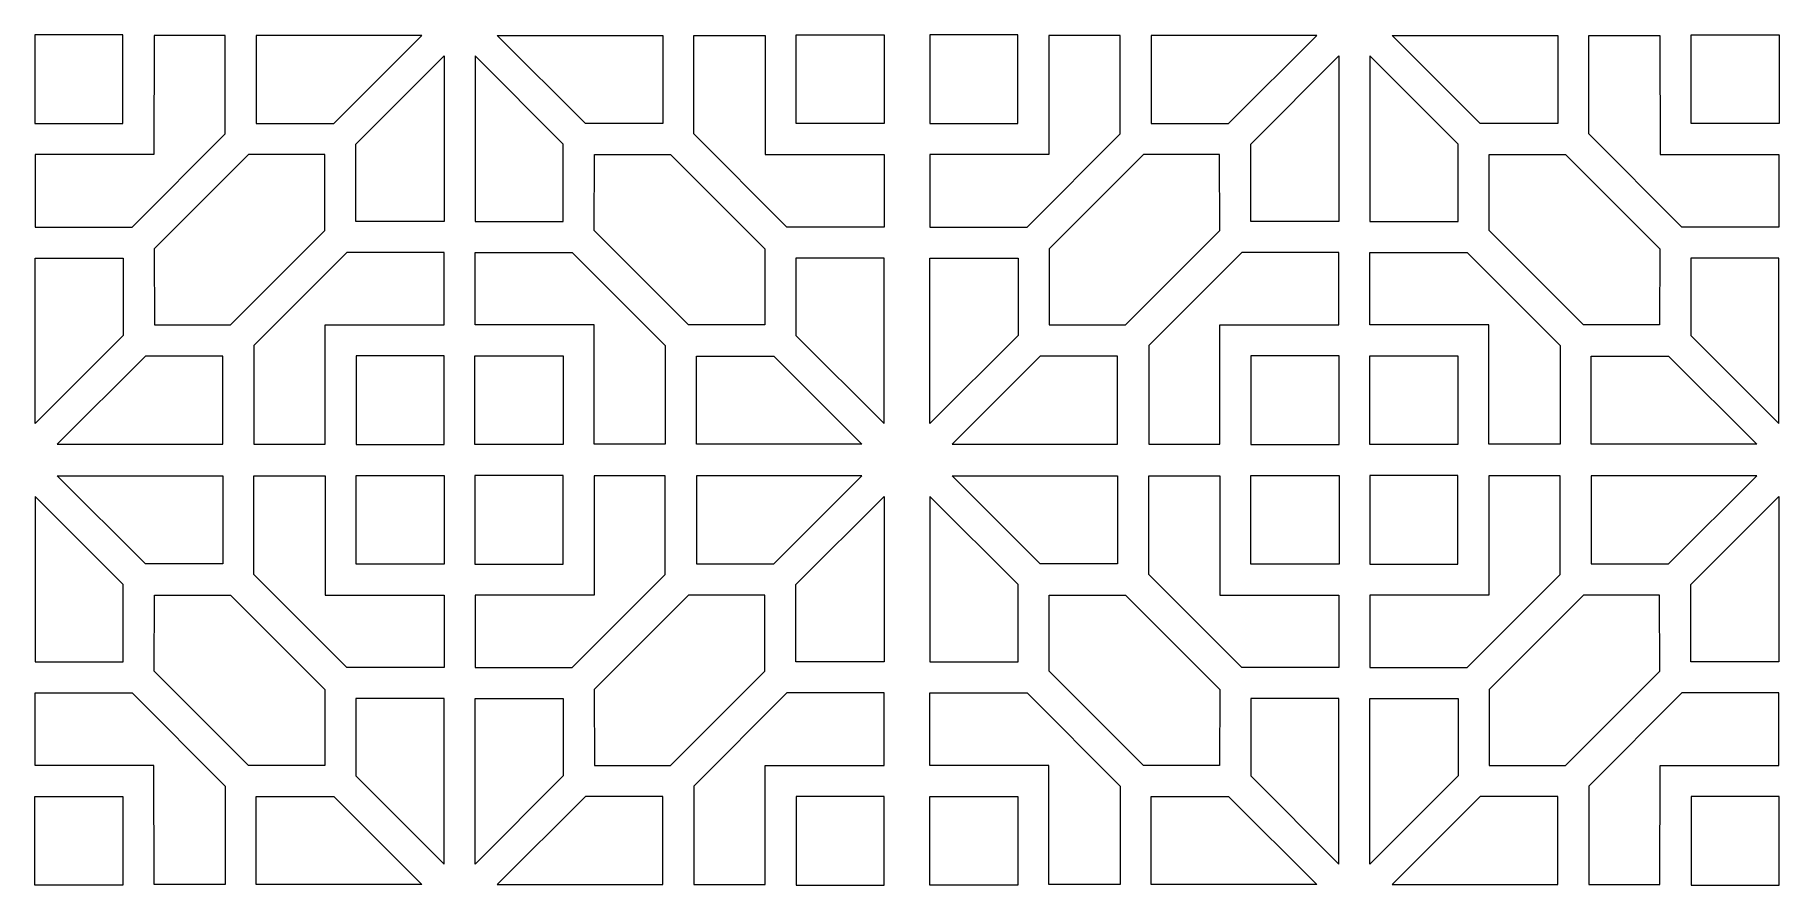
# Model space of a CAD drawing. Header units: centimetres. Extents: x -56 to 56, y -27 to 27.
import ezdxf

# ---------------------------------------------------------------- set-up
doc = ezdxf.new("R2010")
doc.units = ezdxf.units.CM
doc.header["$MEASUREMENT"] = 0
doc.layers.add('layer 1', color=7, linetype='Continuous')

msp = doc.modelspace()

# ---------------------------------------------------------------- linework, layer by layer
at = {"layer": 'layer 1', "color": 177, "lineweight": 9}
for points, knots in [([(-55.56254, 27.09335), (-55.56254, 27.09335), (-49.94906, 27.09335), (-49.94906, 27.09335), (-49.94906, 27.09335), (-49.94906, 27.09335), (-49.94906, 21.4422), (-49.94906, 21.4422), (-49.94906, 21.4422), (-49.94906, 21.4422), (-55.56254, 21.4422), (-55.56254, 21.4422), (-55.56254, 21.4422), (-55.56254, 21.4422), (-55.56254, 27.09335), (-55.56254, 27.09335)], [0, 0, 0, 0, 0.2, 0.2, 0.2, 0.2, 0.4, 0.4, 0.4, 0.4, 0.6, 0.6, 0.6, 0.6, 1, 1, 1, 1]), ([(-43.43288, 27.05978), (-43.43288, 27.05978), (-43.43316, 20.77922), (-43.43316, 20.77922), (-43.43316, 20.77922), (-43.43316, 20.77922), (-49.36335, 14.849), (-49.36335, 14.849), (-49.36335, 14.849), (-49.36335, 14.849), (-55.54841, 14.84904), (-55.54841, 14.84904), (-55.54841, 14.84904), (-55.54841, 14.84904), (-55.54841, 19.46187), (-55.54841, 19.46187), (-55.54841, 19.46187), (-55.54841, 19.46187), (-47.97587, 19.4643), (-47.97587, 19.4643), (-47.97587, 19.4643), (-47.97587, 19.4643), (-47.97116, 27.06038), (-47.97116, 27.06038), (-47.97116, 27.06038), (-47.97116, 27.06038), (-43.43288, 27.05978), (-43.43288, 27.05978)], [0, 0, 0, 0, 0.125, 0.125, 0.125, 0.125, 0.25, 0.25, 0.25, 0.25, 0.375, 0.375, 0.375, 0.375, 0.5, 0.5, 0.5, 0.5, 0.625, 0.625, 0.625, 0.625, 0.75, 0.75, 0.75, 0.75, 1, 1, 1, 1]), ([(-36.52076, 21.44574), (-36.52076, 21.44574), (-41.45415, 21.44615), (-41.45415, 21.44615), (-41.45415, 21.44615), (-41.45415, 21.44615), (-41.45415, 27.06051), (-41.45415, 27.06051), (-41.45415, 27.06051), (-41.45415, 27.06051), (-30.90677, 27.05983), (-30.90677, 27.05983), (-30.90677, 27.05983), (-30.90677, 27.05983), (-36.52076, 21.44574), (-36.52076, 21.44574)], [0, 0, 0, 0, 0.2, 0.2, 0.2, 0.2, 0.4, 0.4, 0.4, 0.4, 0.6, 0.6, 0.6, 0.6, 1, 1, 1, 1]), ([(-20.48815, 21.44574), (-20.48815, 21.44574), (-15.55476, 21.44615), (-15.55476, 21.44615), (-15.55476, 21.44615), (-15.55476, 21.44615), (-15.55476, 27.06051), (-15.55476, 27.06051), (-15.55476, 27.06051), (-15.55476, 27.06051), (-26.10214, 27.05983), (-26.10214, 27.05983), (-26.10214, 27.05983), (-26.10214, 27.05983), (-20.48815, 21.44574), (-20.48815, 21.44574)], [0, 0, 0, 0, 0.2, 0.2, 0.2, 0.2, 0.4, 0.4, 0.4, 0.4, 0.6, 0.6, 0.6, 0.6, 1, 1, 1, 1]), ([(-13.57603, 27.05978), (-13.57603, 27.05978), (-13.57575, 20.77922), (-13.57575, 20.77922), (-13.57575, 20.77922), (-13.57575, 20.77922), (-7.64556, 14.849), (-7.64556, 14.849), (-7.64556, 14.849), (-7.64556, 14.849), (-1.4605, 14.84904), (-1.4605, 14.84904), (-1.4605, 14.84904), (-1.4605, 14.84904), (-1.4605, 19.46187), (-1.4605, 19.46187), (-1.4605, 19.46187), (-1.4605, 19.46187), (-9.03304, 19.4643), (-9.03304, 19.4643), (-9.03304, 19.4643), (-9.03304, 19.4643), (-9.03775, 27.06038), (-9.03775, 27.06038), (-9.03775, 27.06038), (-9.03775, 27.06038), (-13.57603, 27.05978), (-13.57603, 27.05978)], [0, 0, 0, 0, 0.125, 0.125, 0.125, 0.125, 0.25, 0.25, 0.25, 0.25, 0.375, 0.375, 0.375, 0.375, 0.5, 0.5, 0.5, 0.5, 0.625, 0.625, 0.625, 0.625, 0.75, 0.75, 0.75, 0.75, 1, 1, 1, 1]), ([(-1.44637, 27.09335), (-1.44637, 27.09335), (-7.05985, 27.09335), (-7.05985, 27.09335), (-7.05985, 27.09335), (-7.05985, 27.09335), (-7.05985, 21.4422), (-7.05985, 21.4422), (-7.05985, 21.4422), (-7.05985, 21.4422), (-1.44637, 21.4422), (-1.44637, 21.4422), (-1.44637, 21.4422), (-1.44637, 21.4422), (-1.44637, 27.09335), (-1.44637, 27.09335)], [0, 0, 0, 0, 0.2, 0.2, 0.2, 0.2, 0.4, 0.4, 0.4, 0.4, 0.6, 0.6, 0.6, 0.6, 1, 1, 1, 1]), ([(-35.11152, 20.13362), (-35.11152, 20.13362), (-35.11111, 15.20023), (-35.11111, 15.20023), (-35.11111, 15.20023), (-35.11111, 15.20023), (-29.49675, 15.20023), (-29.49675, 15.20023), (-29.49675, 15.20023), (-29.49675, 15.20023), (-29.49742, 25.74761), (-29.49742, 25.74761), (-29.49742, 25.74761), (-29.49742, 25.74761), (-35.11152, 20.13362), (-35.11152, 20.13362)], [0, 0, 0, 0, 0.2, 0.2, 0.2, 0.2, 0.4, 0.4, 0.4, 0.4, 0.6, 0.6, 0.6, 0.6, 1, 1, 1, 1]), ([(-21.8974, 20.13362), (-21.8974, 20.13362), (-21.8978, 15.20023), (-21.8978, 15.20023), (-21.8978, 15.20023), (-21.8978, 15.20023), (-27.51216, 15.20023), (-27.51216, 15.20023), (-27.51216, 15.20023), (-27.51216, 15.20023), (-27.51149, 25.74761), (-27.51149, 25.74761), (-27.51149, 25.74761), (-27.51149, 25.74761), (-21.8974, 20.13362), (-21.8974, 20.13362)], [0, 0, 0, 0, 0.2, 0.2, 0.2, 0.2, 0.4, 0.4, 0.4, 0.4, 0.6, 0.6, 0.6, 0.6, 1, 1, 1, 1]), ([(-37.09374, 19.46459), (-37.09374, 19.46459), (-37.08817, 14.61674), (-37.08817, 14.61674), (-37.08817, 14.61674), (-37.08817, 14.61674), (-43.09719, 8.6073), (-43.09719, 8.6073), (-43.09719, 8.6073), (-43.09719, 8.6073), (-47.95142, 8.60693), (-47.95142, 8.60693), (-47.95142, 8.60693), (-47.95142, 8.60693), (-47.95699, 13.45478), (-47.95699, 13.45478), (-47.95699, 13.45478), (-47.95699, 13.45478), (-41.94798, 19.46422), (-41.94798, 19.46422), (-41.94798, 19.46422), (-41.94798, 19.46422), (-37.09374, 19.46459), (-37.09374, 19.46459)], [0, 0, 0, 0, 0.142857143, 0.142857143, 0.142857143, 0.142857143, 0.285714286, 0.285714286, 0.285714286, 0.285714286, 0.428571429, 0.428571429, 0.428571429, 0.428571429, 0.571428571, 0.571428571, 0.571428571, 0.571428571, 0.714285714, 0.714285714, 0.714285714, 0.714285714, 1, 1, 1, 1]), ([(-19.91517, 19.46459), (-19.91517, 19.46459), (-19.92074, 14.61674), (-19.92074, 14.61674), (-19.92074, 14.61674), (-19.92074, 14.61674), (-13.91172, 8.6073), (-13.91172, 8.6073), (-13.91172, 8.6073), (-13.91172, 8.6073), (-9.05749, 8.60693), (-9.05749, 8.60693), (-9.05749, 8.60693), (-9.05749, 8.60693), (-9.05192, 13.45478), (-9.05192, 13.45478), (-9.05192, 13.45478), (-9.05192, 13.45478), (-15.06093, 19.46422), (-15.06093, 19.46422), (-15.06093, 19.46422), (-15.06093, 19.46422), (-19.91517, 19.46459), (-19.91517, 19.46459)], [0, 0, 0, 0, 0.142857143, 0.142857143, 0.142857143, 0.142857143, 0.285714286, 0.285714286, 0.285714286, 0.285714286, 0.428571429, 0.428571429, 0.428571429, 0.428571429, 0.571428571, 0.571428571, 0.571428571, 0.571428571, 0.714285714, 0.714285714, 0.714285714, 0.714285714, 1, 1, 1, 1]), ([(-49.93365, 7.9379), (-49.93365, 7.9379), (-49.93406, 12.87129), (-49.93406, 12.87129), (-49.93406, 12.87129), (-49.93406, 12.87129), (-55.54841, 12.87129), (-55.54841, 12.87129), (-55.54841, 12.87129), (-55.54841, 12.87129), (-55.54774, 2.3239), (-55.54774, 2.3239), (-55.54774, 2.3239), (-55.54774, 2.3239), (-49.93365, 7.9379), (-49.93365, 7.9379)], [0, 0, 0, 0, 0.2, 0.2, 0.2, 0.2, 0.4, 0.4, 0.4, 0.4, 0.6, 0.6, 0.6, 0.6, 1, 1, 1, 1]), ([(-41.61229, 1.01174), (-41.61229, 1.01174), (-41.612, 7.2923), (-41.612, 7.2923), (-41.612, 7.2923), (-41.612, 7.2923), (-35.68181, 13.22252), (-35.68181, 13.22252), (-35.68181, 13.22252), (-35.68181, 13.22252), (-29.49675, 13.22248), (-29.49675, 13.22248), (-29.49675, 13.22248), (-29.49675, 13.22248), (-29.49675, 8.60965), (-29.49675, 8.60965), (-29.49675, 8.60965), (-29.49675, 8.60965), (-37.06929, 8.60722), (-37.06929, 8.60722), (-37.06929, 8.60722), (-37.06929, 8.60722), (-37.074, 1.01113), (-37.074, 1.01113), (-37.074, 1.01113), (-37.074, 1.01113), (-41.61229, 1.01174), (-41.61229, 1.01174)], [0, 0, 0, 0, 0.125, 0.125, 0.125, 0.125, 0.25, 0.25, 0.25, 0.25, 0.375, 0.375, 0.375, 0.375, 0.5, 0.5, 0.5, 0.5, 0.625, 0.625, 0.625, 0.625, 0.75, 0.75, 0.75, 0.75, 1, 1, 1, 1]), ([(-15.39663, 1.01174), (-15.39663, 1.01174), (-15.39691, 7.2923), (-15.39691, 7.2923), (-15.39691, 7.2923), (-15.39691, 7.2923), (-21.3271, 13.22252), (-21.3271, 13.22252), (-21.3271, 13.22252), (-21.3271, 13.22252), (-27.51216, 13.22248), (-27.51216, 13.22248), (-27.51216, 13.22248), (-27.51216, 13.22248), (-27.51216, 8.60965), (-27.51216, 8.60965), (-27.51216, 8.60965), (-27.51216, 8.60965), (-19.93962, 8.60722), (-19.93962, 8.60722), (-19.93962, 8.60722), (-19.93962, 8.60722), (-19.93491, 1.01113), (-19.93491, 1.01113), (-19.93491, 1.01113), (-19.93491, 1.01113), (-15.39663, 1.01174), (-15.39663, 1.01174)], [0, 0, 0, 0, 0.125, 0.125, 0.125, 0.125, 0.25, 0.25, 0.25, 0.25, 0.375, 0.375, 0.375, 0.375, 0.5, 0.5, 0.5, 0.5, 0.625, 0.625, 0.625, 0.625, 0.75, 0.75, 0.75, 0.75, 1, 1, 1, 1]), ([(-7.07526, 7.9379), (-7.07526, 7.9379), (-7.07486, 12.87129), (-7.07486, 12.87129), (-7.07486, 12.87129), (-7.07486, 12.87129), (-1.4605, 12.87129), (-1.4605, 12.87129), (-1.4605, 12.87129), (-1.4605, 12.87129), (-1.46117, 2.3239), (-1.46117, 2.3239), (-1.46117, 2.3239), (-1.46117, 2.3239), (-7.07526, 7.9379), (-7.07526, 7.9379)], [0, 0, 0, 0, 0.2, 0.2, 0.2, 0.2, 0.4, 0.4, 0.4, 0.4, 0.6, 0.6, 0.6, 0.6, 1, 1, 1, 1]), ([(-48.5244, 6.62578), (-48.5244, 6.62578), (-43.59101, 6.62537), (-43.59101, 6.62537), (-43.59101, 6.62537), (-43.59101, 6.62537), (-43.59101, 1.01101), (-43.59101, 1.01101), (-43.59101, 1.01101), (-43.59101, 1.01101), (-54.1384, 1.01168), (-54.1384, 1.01168), (-54.1384, 1.01168), (-54.1384, 1.01168), (-48.5244, 6.62578), (-48.5244, 6.62578)], [0, 0, 0, 0, 0.2, 0.2, 0.2, 0.2, 0.4, 0.4, 0.4, 0.4, 0.6, 0.6, 0.6, 0.6, 1, 1, 1, 1]), ([(-29.48262, 0.97817), (-29.48262, 0.97817), (-35.0961, 0.97817), (-35.0961, 0.97817), (-35.0961, 0.97817), (-35.0961, 0.97817), (-35.0961, 6.62932), (-35.0961, 6.62932), (-35.0961, 6.62932), (-35.0961, 6.62932), (-29.48262, 6.62932), (-29.48262, 6.62932), (-29.48262, 6.62932), (-29.48262, 6.62932), (-29.48262, 0.97817), (-29.48262, 0.97817)], [0, 0, 0, 0, 0.2, 0.2, 0.2, 0.2, 0.4, 0.4, 0.4, 0.4, 0.6, 0.6, 0.6, 0.6, 1, 1, 1, 1]), ([(-27.52629, 0.97817), (-27.52629, 0.97817), (-21.91281, 0.97817), (-21.91281, 0.97817), (-21.91281, 0.97817), (-21.91281, 0.97817), (-21.91281, 6.62932), (-21.91281, 6.62932), (-21.91281, 6.62932), (-21.91281, 6.62932), (-27.52629, 6.62932), (-27.52629, 6.62932), (-27.52629, 6.62932), (-27.52629, 6.62932), (-27.52629, 0.97817), (-27.52629, 0.97817)], [0, 0, 0, 0, 0.2, 0.2, 0.2, 0.2, 0.4, 0.4, 0.4, 0.4, 0.6, 0.6, 0.6, 0.6, 1, 1, 1, 1]), ([(-8.48451, 6.62578), (-8.48451, 6.62578), (-13.4179, 6.62537), (-13.4179, 6.62537), (-13.4179, 6.62537), (-13.4179, 6.62537), (-13.4179, 1.01101), (-13.4179, 1.01101), (-13.4179, 1.01101), (-13.4179, 1.01101), (-2.87051, 1.01168), (-2.87051, 1.01168), (-2.87051, 1.01168), (-2.87051, 1.01168), (-8.48451, 6.62578), (-8.48451, 6.62578)], [0, 0, 0, 0, 0.2, 0.2, 0.2, 0.2, 0.4, 0.4, 0.4, 0.4, 0.6, 0.6, 0.6, 0.6, 1, 1, 1, 1]), ([(-48.5244, -6.62577), (-48.5244, -6.62577), (-43.59101, -6.62537), (-43.59101, -6.62537), (-43.59101, -6.62537), (-43.59101, -6.62537), (-43.59101, -1.01101), (-43.59101, -1.01101), (-43.59101, -1.01101), (-43.59101, -1.01101), (-54.1384, -1.01168), (-54.1384, -1.01168), (-54.1384, -1.01168), (-54.1384, -1.01168), (-48.5244, -6.62577), (-48.5244, -6.62577)], [0, 0, 0, 0, 0.2, 0.2, 0.2, 0.2, 0.4, 0.4, 0.4, 0.4, 0.6, 0.6, 0.6, 0.6, 1, 1, 1, 1]), ([(-41.61229, -1.01174), (-41.61229, -1.01174), (-41.612, -7.29229), (-41.612, -7.29229), (-41.612, -7.29229), (-41.612, -7.29229), (-35.68181, -13.22251), (-35.68181, -13.22251), (-35.68181, -13.22251), (-35.68181, -13.22251), (-29.49675, -13.22248), (-29.49675, -13.22248), (-29.49675, -13.22248), (-29.49675, -13.22248), (-29.49675, -8.60965), (-29.49675, -8.60965), (-29.49675, -8.60965), (-29.49675, -8.60965), (-37.06929, -8.60722), (-37.06929, -8.60722), (-37.06929, -8.60722), (-37.06929, -8.60722), (-37.074, -1.01113), (-37.074, -1.01113), (-37.074, -1.01113), (-37.074, -1.01113), (-41.61229, -1.01174), (-41.61229, -1.01174)], [0, 0, 0, 0, 0.125, 0.125, 0.125, 0.125, 0.25, 0.25, 0.25, 0.25, 0.375, 0.375, 0.375, 0.375, 0.5, 0.5, 0.5, 0.5, 0.625, 0.625, 0.625, 0.625, 0.75, 0.75, 0.75, 0.75, 1, 1, 1, 1]), ([(-29.48262, -0.97817), (-29.48262, -0.97817), (-35.0961, -0.97817), (-35.0961, -0.97817), (-35.0961, -0.97817), (-35.0961, -0.97817), (-35.0961, -6.62932), (-35.0961, -6.62932), (-35.0961, -6.62932), (-35.0961, -6.62932), (-29.48262, -6.62932), (-29.48262, -6.62932), (-29.48262, -6.62932), (-29.48262, -6.62932), (-29.48262, -0.97817), (-29.48262, -0.97817)], [0, 0, 0, 0, 0.2, 0.2, 0.2, 0.2, 0.4, 0.4, 0.4, 0.4, 0.6, 0.6, 0.6, 0.6, 1, 1, 1, 1]), ([(-27.52629, -0.97817), (-27.52629, -0.97817), (-21.91281, -0.97817), (-21.91281, -0.97817), (-21.91281, -0.97817), (-21.91281, -0.97817), (-21.91281, -6.62932), (-21.91281, -6.62932), (-21.91281, -6.62932), (-21.91281, -6.62932), (-27.52629, -6.62932), (-27.52629, -6.62932), (-27.52629, -6.62932), (-27.52629, -6.62932), (-27.52629, -0.97817), (-27.52629, -0.97817)], [0, 0, 0, 0, 0.2, 0.2, 0.2, 0.2, 0.4, 0.4, 0.4, 0.4, 0.6, 0.6, 0.6, 0.6, 1, 1, 1, 1]), ([(-15.39663, -1.01174), (-15.39663, -1.01174), (-15.39691, -7.29229), (-15.39691, -7.29229), (-15.39691, -7.29229), (-15.39691, -7.29229), (-21.3271, -13.22251), (-21.3271, -13.22251), (-21.3271, -13.22251), (-21.3271, -13.22251), (-27.51216, -13.22248), (-27.51216, -13.22248), (-27.51216, -13.22248), (-27.51216, -13.22248), (-27.51216, -8.60965), (-27.51216, -8.60965), (-27.51216, -8.60965), (-27.51216, -8.60965), (-19.93962, -8.60722), (-19.93962, -8.60722), (-19.93962, -8.60722), (-19.93962, -8.60722), (-19.93491, -1.01113), (-19.93491, -1.01113), (-19.93491, -1.01113), (-19.93491, -1.01113), (-15.39663, -1.01174), (-15.39663, -1.01174)], [0, 0, 0, 0, 0.125, 0.125, 0.125, 0.125, 0.25, 0.25, 0.25, 0.25, 0.375, 0.375, 0.375, 0.375, 0.5, 0.5, 0.5, 0.5, 0.625, 0.625, 0.625, 0.625, 0.75, 0.75, 0.75, 0.75, 1, 1, 1, 1]), ([(-8.48451, -6.62577), (-8.48451, -6.62577), (-13.4179, -6.62537), (-13.4179, -6.62537), (-13.4179, -6.62537), (-13.4179, -6.62537), (-13.4179, -1.01101), (-13.4179, -1.01101), (-13.4179, -1.01101), (-13.4179, -1.01101), (-2.87051, -1.01168), (-2.87051, -1.01168), (-2.87051, -1.01168), (-2.87051, -1.01168), (-8.48451, -6.62577), (-8.48451, -6.62577)], [0, 0, 0, 0, 0.2, 0.2, 0.2, 0.2, 0.4, 0.4, 0.4, 0.4, 0.6, 0.6, 0.6, 0.6, 1, 1, 1, 1]), ([(-49.93365, -7.9379), (-49.93365, -7.9379), (-49.93406, -12.87129), (-49.93406, -12.87129), (-49.93406, -12.87129), (-49.93406, -12.87129), (-55.54841, -12.87129), (-55.54841, -12.87129), (-55.54841, -12.87129), (-55.54841, -12.87129), (-55.54774, -2.3239), (-55.54774, -2.3239), (-55.54774, -2.3239), (-55.54774, -2.3239), (-49.93365, -7.9379), (-49.93365, -7.9379)], [0, 0, 0, 0, 0.2, 0.2, 0.2, 0.2, 0.4, 0.4, 0.4, 0.4, 0.6, 0.6, 0.6, 0.6, 1, 1, 1, 1]), ([(-7.07526, -7.9379), (-7.07526, -7.9379), (-7.07486, -12.87129), (-7.07486, -12.87129), (-7.07486, -12.87129), (-7.07486, -12.87129), (-1.4605, -12.87129), (-1.4605, -12.87129), (-1.4605, -12.87129), (-1.4605, -12.87129), (-1.46117, -2.3239), (-1.46117, -2.3239), (-1.46117, -2.3239), (-1.46117, -2.3239), (-7.07526, -7.9379), (-7.07526, -7.9379)], [0, 0, 0, 0, 0.2, 0.2, 0.2, 0.2, 0.4, 0.4, 0.4, 0.4, 0.6, 0.6, 0.6, 0.6, 1, 1, 1, 1]), ([(-37.09374, -19.46459), (-37.09374, -19.46459), (-37.08817, -14.61674), (-37.08817, -14.61674), (-37.08817, -14.61674), (-37.08817, -14.61674), (-43.09719, -8.6073), (-43.09719, -8.6073), (-43.09719, -8.6073), (-43.09719, -8.6073), (-47.95142, -8.60692), (-47.95142, -8.60692), (-47.95142, -8.60692), (-47.95142, -8.60692), (-47.95699, -13.45478), (-47.95699, -13.45478), (-47.95699, -13.45478), (-47.95699, -13.45478), (-41.94798, -19.46422), (-41.94798, -19.46422), (-41.94798, -19.46422), (-41.94798, -19.46422), (-37.09374, -19.46459), (-37.09374, -19.46459)], [0, 0, 0, 0, 0.142857143, 0.142857143, 0.142857143, 0.142857143, 0.285714286, 0.285714286, 0.285714286, 0.285714286, 0.428571429, 0.428571429, 0.428571429, 0.428571429, 0.571428571, 0.571428571, 0.571428571, 0.571428571, 0.714285714, 0.714285714, 0.714285714, 0.714285714, 1, 1, 1, 1]), ([(-19.91517, -19.46459), (-19.91517, -19.46459), (-19.92074, -14.61674), (-19.92074, -14.61674), (-19.92074, -14.61674), (-19.92074, -14.61674), (-13.91172, -8.6073), (-13.91172, -8.6073), (-13.91172, -8.6073), (-13.91172, -8.6073), (-9.05749, -8.60692), (-9.05749, -8.60692), (-9.05749, -8.60692), (-9.05749, -8.60692), (-9.05192, -13.45478), (-9.05192, -13.45478), (-9.05192, -13.45478), (-9.05192, -13.45478), (-15.06093, -19.46422), (-15.06093, -19.46422), (-15.06093, -19.46422), (-15.06093, -19.46422), (-19.91517, -19.46459), (-19.91517, -19.46459)], [0, 0, 0, 0, 0.142857143, 0.142857143, 0.142857143, 0.142857143, 0.285714286, 0.285714286, 0.285714286, 0.285714286, 0.428571429, 0.428571429, 0.428571429, 0.428571429, 0.571428571, 0.571428571, 0.571428571, 0.571428571, 0.714285714, 0.714285714, 0.714285714, 0.714285714, 1, 1, 1, 1]), ([(-43.43288, -27.05978), (-43.43288, -27.05978), (-43.43316, -20.77922), (-43.43316, -20.77922), (-43.43316, -20.77922), (-43.43316, -20.77922), (-49.36335, -14.849), (-49.36335, -14.849), (-49.36335, -14.849), (-49.36335, -14.849), (-55.54841, -14.84903), (-55.54841, -14.84903), (-55.54841, -14.84903), (-55.54841, -14.84903), (-55.54841, -19.46186), (-55.54841, -19.46186), (-55.54841, -19.46186), (-55.54841, -19.46186), (-47.97587, -19.46429), (-47.97587, -19.46429), (-47.97587, -19.46429), (-47.97587, -19.46429), (-47.97116, -27.06038), (-47.97116, -27.06038), (-47.97116, -27.06038), (-47.97116, -27.06038), (-43.43288, -27.05978), (-43.43288, -27.05978)], [0, 0, 0, 0, 0.125, 0.125, 0.125, 0.125, 0.25, 0.25, 0.25, 0.25, 0.375, 0.375, 0.375, 0.375, 0.5, 0.5, 0.5, 0.5, 0.625, 0.625, 0.625, 0.625, 0.75, 0.75, 0.75, 0.75, 1, 1, 1, 1]), ([(-35.11152, -20.13362), (-35.11152, -20.13362), (-35.11111, -15.20023), (-35.11111, -15.20023), (-35.11111, -15.20023), (-35.11111, -15.20023), (-29.49675, -15.20023), (-29.49675, -15.20023), (-29.49675, -15.20023), (-29.49675, -15.20023), (-29.49742, -25.74761), (-29.49742, -25.74761), (-29.49742, -25.74761), (-29.49742, -25.74761), (-35.11152, -20.13362), (-35.11152, -20.13362)], [0, 0, 0, 0, 0.2, 0.2, 0.2, 0.2, 0.4, 0.4, 0.4, 0.4, 0.6, 0.6, 0.6, 0.6, 1, 1, 1, 1]), ([(-21.8974, -20.13362), (-21.8974, -20.13362), (-21.8978, -15.20023), (-21.8978, -15.20023), (-21.8978, -15.20023), (-21.8978, -15.20023), (-27.51216, -15.20023), (-27.51216, -15.20023), (-27.51216, -15.20023), (-27.51216, -15.20023), (-27.51149, -25.74761), (-27.51149, -25.74761), (-27.51149, -25.74761), (-27.51149, -25.74761), (-21.8974, -20.13362), (-21.8974, -20.13362)], [0, 0, 0, 0, 0.2, 0.2, 0.2, 0.2, 0.4, 0.4, 0.4, 0.4, 0.6, 0.6, 0.6, 0.6, 1, 1, 1, 1]), ([(-13.57603, -27.05978), (-13.57603, -27.05978), (-13.57575, -20.77922), (-13.57575, -20.77922), (-13.57575, -20.77922), (-13.57575, -20.77922), (-7.64556, -14.849), (-7.64556, -14.849), (-7.64556, -14.849), (-7.64556, -14.849), (-1.4605, -14.84903), (-1.4605, -14.84903), (-1.4605, -14.84903), (-1.4605, -14.84903), (-1.4605, -19.46186), (-1.4605, -19.46186), (-1.4605, -19.46186), (-1.4605, -19.46186), (-9.03304, -19.46429), (-9.03304, -19.46429), (-9.03304, -19.46429), (-9.03304, -19.46429), (-9.03775, -27.06038), (-9.03775, -27.06038), (-9.03775, -27.06038), (-9.03775, -27.06038), (-13.57603, -27.05978), (-13.57603, -27.05978)], [0, 0, 0, 0, 0.125, 0.125, 0.125, 0.125, 0.25, 0.25, 0.25, 0.25, 0.375, 0.375, 0.375, 0.375, 0.5, 0.5, 0.5, 0.5, 0.625, 0.625, 0.625, 0.625, 0.75, 0.75, 0.75, 0.75, 1, 1, 1, 1]), ([(-55.56254, -27.09335), (-55.56254, -27.09335), (-49.94906, -27.09335), (-49.94906, -27.09335), (-49.94906, -27.09335), (-49.94906, -27.09335), (-49.94906, -21.4422), (-49.94906, -21.4422), (-49.94906, -21.4422), (-49.94906, -21.4422), (-55.56254, -21.4422), (-55.56254, -21.4422), (-55.56254, -21.4422), (-55.56254, -21.4422), (-55.56254, -27.09335), (-55.56254, -27.09335)], [0, 0, 0, 0, 0.2, 0.2, 0.2, 0.2, 0.4, 0.4, 0.4, 0.4, 0.6, 0.6, 0.6, 0.6, 1, 1, 1, 1]), ([(-36.52076, -21.44574), (-36.52076, -21.44574), (-41.45415, -21.44615), (-41.45415, -21.44615), (-41.45415, -21.44615), (-41.45415, -21.44615), (-41.45415, -27.0605), (-41.45415, -27.0605), (-41.45415, -27.0605), (-41.45415, -27.0605), (-30.90677, -27.05983), (-30.90677, -27.05983), (-30.90677, -27.05983), (-30.90677, -27.05983), (-36.52076, -21.44574), (-36.52076, -21.44574)], [0, 0, 0, 0, 0.2, 0.2, 0.2, 0.2, 0.4, 0.4, 0.4, 0.4, 0.6, 0.6, 0.6, 0.6, 1, 1, 1, 1]), ([(-20.48815, -21.44574), (-20.48815, -21.44574), (-15.55476, -21.44615), (-15.55476, -21.44615), (-15.55476, -21.44615), (-15.55476, -21.44615), (-15.55476, -27.0605), (-15.55476, -27.0605), (-15.55476, -27.0605), (-15.55476, -27.0605), (-26.10214, -27.05983), (-26.10214, -27.05983), (-26.10214, -27.05983), (-26.10214, -27.05983), (-20.48815, -21.44574), (-20.48815, -21.44574)], [0, 0, 0, 0, 0.2, 0.2, 0.2, 0.2, 0.4, 0.4, 0.4, 0.4, 0.6, 0.6, 0.6, 0.6, 1, 1, 1, 1]), ([(-1.44637, -27.09335), (-1.44637, -27.09335), (-7.05985, -27.09335), (-7.05985, -27.09335), (-7.05985, -27.09335), (-7.05985, -27.09335), (-7.05985, -21.4422), (-7.05985, -21.4422), (-7.05985, -21.4422), (-7.05985, -21.4422), (-1.44637, -21.4422), (-1.44637, -21.4422), (-1.44637, -21.4422), (-1.44637, -21.4422), (-1.44637, -27.09335), (-1.44637, -27.09335)], [0, 0, 0, 0, 0.2, 0.2, 0.2, 0.2, 0.4, 0.4, 0.4, 0.4, 0.6, 0.6, 0.6, 0.6, 1, 1, 1, 1])]:
    msp.add_open_spline(points, degree=3, knots=knots, dxfattribs=at)
at = {"layer": 'layer 1', "color": 242, "lineweight": 9}
for points, knots in [([(1.44636, 27.09335), (1.44636, 27.09335), (7.05984, 27.09335), (7.05984, 27.09335), (7.05984, 27.09335), (7.05984, 27.09335), (7.05984, 21.4422), (7.05984, 21.4422), (7.05984, 21.4422), (7.05984, 21.4422), (1.44636, 21.4422), (1.44636, 21.4422), (1.44636, 21.4422), (1.44636, 21.4422), (1.44636, 27.09335), (1.44636, 27.09335)], [0, 0, 0, 0, 0.2, 0.2, 0.2, 0.2, 0.4, 0.4, 0.4, 0.4, 0.6, 0.6, 0.6, 0.6, 1, 1, 1, 1]), ([(13.57602, 27.05978), (13.57602, 27.05978), (13.57574, 20.77922), (13.57574, 20.77922), (13.57574, 20.77922), (13.57574, 20.77922), (7.64555, 14.849), (7.64555, 14.849), (7.64555, 14.849), (7.64555, 14.849), (1.46049, 14.84904), (1.46049, 14.84904), (1.46049, 14.84904), (1.46049, 14.84904), (1.46049, 19.46187), (1.46049, 19.46187), (1.46049, 19.46187), (1.46049, 19.46187), (9.03303, 19.4643), (9.03303, 19.4643), (9.03303, 19.4643), (9.03303, 19.4643), (9.03774, 27.06038), (9.03774, 27.06038), (9.03774, 27.06038), (9.03774, 27.06038), (13.57602, 27.05978), (13.57602, 27.05978)], [0, 0, 0, 0, 0.125, 0.125, 0.125, 0.125, 0.25, 0.25, 0.25, 0.25, 0.375, 0.375, 0.375, 0.375, 0.5, 0.5, 0.5, 0.5, 0.625, 0.625, 0.625, 0.625, 0.75, 0.75, 0.75, 0.75, 1, 1, 1, 1]), ([(20.48814, 21.44574), (20.48814, 21.44574), (15.55475, 21.44615), (15.55475, 21.44615), (15.55475, 21.44615), (15.55475, 21.44615), (15.55475, 27.06051), (15.55475, 27.06051), (15.55475, 27.06051), (15.55475, 27.06051), (26.10213, 27.05983), (26.10213, 27.05983), (26.10213, 27.05983), (26.10213, 27.05983), (20.48814, 21.44574), (20.48814, 21.44574)], [0, 0, 0, 0, 0.2, 0.2, 0.2, 0.2, 0.4, 0.4, 0.4, 0.4, 0.6, 0.6, 0.6, 0.6, 1, 1, 1, 1]), ([(36.52075, 21.44574), (36.52075, 21.44574), (41.45414, 21.44615), (41.45414, 21.44615), (41.45414, 21.44615), (41.45414, 21.44615), (41.45414, 27.06051), (41.45414, 27.06051), (41.45414, 27.06051), (41.45414, 27.06051), (30.90676, 27.05983), (30.90676, 27.05983), (30.90676, 27.05983), (30.90676, 27.05983), (36.52075, 21.44574), (36.52075, 21.44574)], [0, 0, 0, 0, 0.2, 0.2, 0.2, 0.2, 0.4, 0.4, 0.4, 0.4, 0.6, 0.6, 0.6, 0.6, 1, 1, 1, 1]), ([(43.43287, 27.05978), (43.43287, 27.05978), (43.43315, 20.77922), (43.43315, 20.77922), (43.43315, 20.77922), (43.43315, 20.77922), (49.36334, 14.849), (49.36334, 14.849), (49.36334, 14.849), (49.36334, 14.849), (55.5484, 14.84904), (55.5484, 14.84904), (55.5484, 14.84904), (55.5484, 14.84904), (55.5484, 19.46187), (55.5484, 19.46187), (55.5484, 19.46187), (55.5484, 19.46187), (47.97586, 19.4643), (47.97586, 19.4643), (47.97586, 19.4643), (47.97586, 19.4643), (47.97115, 27.06038), (47.97115, 27.06038), (47.97115, 27.06038), (47.97115, 27.06038), (43.43287, 27.05978), (43.43287, 27.05978)], [0, 0, 0, 0, 0.125, 0.125, 0.125, 0.125, 0.25, 0.25, 0.25, 0.25, 0.375, 0.375, 0.375, 0.375, 0.5, 0.5, 0.5, 0.5, 0.625, 0.625, 0.625, 0.625, 0.75, 0.75, 0.75, 0.75, 1, 1, 1, 1]), ([(55.56253, 27.09335), (55.56253, 27.09335), (49.94905, 27.09335), (49.94905, 27.09335), (49.94905, 27.09335), (49.94905, 27.09335), (49.94905, 21.4422), (49.94905, 21.4422), (49.94905, 21.4422), (49.94905, 21.4422), (55.56253, 21.4422), (55.56253, 21.4422), (55.56253, 21.4422), (55.56253, 21.4422), (55.56253, 27.09335), (55.56253, 27.09335)], [0, 0, 0, 0, 0.2, 0.2, 0.2, 0.2, 0.4, 0.4, 0.4, 0.4, 0.6, 0.6, 0.6, 0.6, 1, 1, 1, 1]), ([(21.89738, 20.13362), (21.89738, 20.13362), (21.89779, 15.20023), (21.89779, 15.20023), (21.89779, 15.20023), (21.89779, 15.20023), (27.51215, 15.20023), (27.51215, 15.20023), (27.51215, 15.20023), (27.51215, 15.20023), (27.51148, 25.74761), (27.51148, 25.74761), (27.51148, 25.74761), (27.51148, 25.74761), (21.89738, 20.13362), (21.89738, 20.13362)], [0, 0, 0, 0, 0.2, 0.2, 0.2, 0.2, 0.4, 0.4, 0.4, 0.4, 0.6, 0.6, 0.6, 0.6, 1, 1, 1, 1]), ([(35.1115, 20.13362), (35.1115, 20.13362), (35.1111, 15.20023), (35.1111, 15.20023), (35.1111, 15.20023), (35.1111, 15.20023), (29.49674, 15.20023), (29.49674, 15.20023), (29.49674, 15.20023), (29.49674, 15.20023), (29.49741, 25.74761), (29.49741, 25.74761), (29.49741, 25.74761), (29.49741, 25.74761), (35.1115, 20.13362), (35.1115, 20.13362)], [0, 0, 0, 0, 0.2, 0.2, 0.2, 0.2, 0.4, 0.4, 0.4, 0.4, 0.6, 0.6, 0.6, 0.6, 1, 1, 1, 1]), ([(19.91516, 19.46459), (19.91516, 19.46459), (19.92073, 14.61674), (19.92073, 14.61674), (19.92073, 14.61674), (19.92073, 14.61674), (13.91171, 8.6073), (13.91171, 8.6073), (13.91171, 8.6073), (13.91171, 8.6073), (9.05748, 8.60693), (9.05748, 8.60693), (9.05748, 8.60693), (9.05748, 8.60693), (9.05191, 13.45478), (9.05191, 13.45478), (9.05191, 13.45478), (9.05191, 13.45478), (15.06092, 19.46422), (15.06092, 19.46422), (15.06092, 19.46422), (15.06092, 19.46422), (19.91516, 19.46459), (19.91516, 19.46459)], [0, 0, 0, 0, 0.142857143, 0.142857143, 0.142857143, 0.142857143, 0.285714286, 0.285714286, 0.285714286, 0.285714286, 0.428571429, 0.428571429, 0.428571429, 0.428571429, 0.571428571, 0.571428571, 0.571428571, 0.571428571, 0.714285714, 0.714285714, 0.714285714, 0.714285714, 1, 1, 1, 1]), ([(37.09373, 19.46459), (37.09373, 19.46459), (37.08816, 14.61674), (37.08816, 14.61674), (37.08816, 14.61674), (37.08816, 14.61674), (43.09718, 8.6073), (43.09718, 8.6073), (43.09718, 8.6073), (43.09718, 8.6073), (47.95141, 8.60693), (47.95141, 8.60693), (47.95141, 8.60693), (47.95141, 8.60693), (47.95698, 13.45478), (47.95698, 13.45478), (47.95698, 13.45478), (47.95698, 13.45478), (41.94797, 19.46422), (41.94797, 19.46422), (41.94797, 19.46422), (41.94797, 19.46422), (37.09373, 19.46459), (37.09373, 19.46459)], [0, 0, 0, 0, 0.142857143, 0.142857143, 0.142857143, 0.142857143, 0.285714286, 0.285714286, 0.285714286, 0.285714286, 0.428571429, 0.428571429, 0.428571429, 0.428571429, 0.571428571, 0.571428571, 0.571428571, 0.571428571, 0.714285714, 0.714285714, 0.714285714, 0.714285714, 1, 1, 1, 1]), ([(7.07525, 7.9379), (7.07525, 7.9379), (7.07484, 12.87129), (7.07484, 12.87129), (7.07484, 12.87129), (7.07484, 12.87129), (1.46049, 12.87129), (1.46049, 12.87129), (1.46049, 12.87129), (1.46049, 12.87129), (1.46116, 2.3239), (1.46116, 2.3239), (1.46116, 2.3239), (1.46116, 2.3239), (7.07525, 7.9379), (7.07525, 7.9379)], [0, 0, 0, 0, 0.2, 0.2, 0.2, 0.2, 0.4, 0.4, 0.4, 0.4, 0.6, 0.6, 0.6, 0.6, 1, 1, 1, 1]), ([(15.39661, 1.01174), (15.39661, 1.01174), (15.3969, 7.2923), (15.3969, 7.2923), (15.3969, 7.2923), (15.3969, 7.2923), (21.32709, 13.22252), (21.32709, 13.22252), (21.32709, 13.22252), (21.32709, 13.22252), (27.51215, 13.22248), (27.51215, 13.22248), (27.51215, 13.22248), (27.51215, 13.22248), (27.51215, 8.60965), (27.51215, 8.60965), (27.51215, 8.60965), (27.51215, 8.60965), (19.93961, 8.60722), (19.93961, 8.60722), (19.93961, 8.60722), (19.93961, 8.60722), (19.9349, 1.01113), (19.9349, 1.01113), (19.9349, 1.01113), (19.9349, 1.01113), (15.39661, 1.01174), (15.39661, 1.01174)], [0, 0, 0, 0, 0.125, 0.125, 0.125, 0.125, 0.25, 0.25, 0.25, 0.25, 0.375, 0.375, 0.375, 0.375, 0.5, 0.5, 0.5, 0.5, 0.625, 0.625, 0.625, 0.625, 0.75, 0.75, 0.75, 0.75, 1, 1, 1, 1]), ([(41.61227, 1.01174), (41.61227, 1.01174), (41.61199, 7.2923), (41.61199, 7.2923), (41.61199, 7.2923), (41.61199, 7.2923), (35.6818, 13.22252), (35.6818, 13.22252), (35.6818, 13.22252), (35.6818, 13.22252), (29.49674, 13.22248), (29.49674, 13.22248), (29.49674, 13.22248), (29.49674, 13.22248), (29.49674, 8.60965), (29.49674, 8.60965), (29.49674, 8.60965), (29.49674, 8.60965), (37.06928, 8.60722), (37.06928, 8.60722), (37.06928, 8.60722), (37.06928, 8.60722), (37.07399, 1.01113), (37.07399, 1.01113), (37.07399, 1.01113), (37.07399, 1.01113), (41.61227, 1.01174), (41.61227, 1.01174)], [0, 0, 0, 0, 0.125, 0.125, 0.125, 0.125, 0.25, 0.25, 0.25, 0.25, 0.375, 0.375, 0.375, 0.375, 0.5, 0.5, 0.5, 0.5, 0.625, 0.625, 0.625, 0.625, 0.75, 0.75, 0.75, 0.75, 1, 1, 1, 1]), ([(49.93364, 7.9379), (49.93364, 7.9379), (49.93404, 12.87129), (49.93404, 12.87129), (49.93404, 12.87129), (49.93404, 12.87129), (55.5484, 12.87129), (55.5484, 12.87129), (55.5484, 12.87129), (55.5484, 12.87129), (55.54773, 2.3239), (55.54773, 2.3239), (55.54773, 2.3239), (55.54773, 2.3239), (49.93364, 7.9379), (49.93364, 7.9379)], [0, 0, 0, 0, 0.2, 0.2, 0.2, 0.2, 0.4, 0.4, 0.4, 0.4, 0.6, 0.6, 0.6, 0.6, 1, 1, 1, 1]), ([(8.4845, 6.62578), (8.4845, 6.62578), (13.41789, 6.62537), (13.41789, 6.62537), (13.41789, 6.62537), (13.41789, 6.62537), (13.41789, 1.01101), (13.41789, 1.01101), (13.41789, 1.01101), (13.41789, 1.01101), (2.8705, 1.01168), (2.8705, 1.01168), (2.8705, 1.01168), (2.8705, 1.01168), (8.4845, 6.62578), (8.4845, 6.62578)], [0, 0, 0, 0, 0.2, 0.2, 0.2, 0.2, 0.4, 0.4, 0.4, 0.4, 0.6, 0.6, 0.6, 0.6, 1, 1, 1, 1]), ([(27.52628, 0.97817), (27.52628, 0.97817), (21.9128, 0.97817), (21.9128, 0.97817), (21.9128, 0.97817), (21.9128, 0.97817), (21.9128, 6.62932), (21.9128, 6.62932), (21.9128, 6.62932), (21.9128, 6.62932), (27.52628, 6.62932), (27.52628, 6.62932), (27.52628, 6.62932), (27.52628, 6.62932), (27.52628, 0.97817), (27.52628, 0.97817)], [0, 0, 0, 0, 0.2, 0.2, 0.2, 0.2, 0.4, 0.4, 0.4, 0.4, 0.6, 0.6, 0.6, 0.6, 1, 1, 1, 1]), ([(29.48261, 0.97817), (29.48261, 0.97817), (35.09609, 0.97817), (35.09609, 0.97817), (35.09609, 0.97817), (35.09609, 0.97817), (35.09609, 6.62932), (35.09609, 6.62932), (35.09609, 6.62932), (35.09609, 6.62932), (29.48261, 6.62932), (29.48261, 6.62932), (29.48261, 6.62932), (29.48261, 6.62932), (29.48261, 0.97817), (29.48261, 0.97817)], [0, 0, 0, 0, 0.2, 0.2, 0.2, 0.2, 0.4, 0.4, 0.4, 0.4, 0.6, 0.6, 0.6, 0.6, 1, 1, 1, 1]), ([(48.52439, 6.62578), (48.52439, 6.62578), (43.591, 6.62537), (43.591, 6.62537), (43.591, 6.62537), (43.591, 6.62537), (43.591, 1.01101), (43.591, 1.01101), (43.591, 1.01101), (43.591, 1.01101), (54.13839, 1.01168), (54.13839, 1.01168), (54.13839, 1.01168), (54.13839, 1.01168), (48.52439, 6.62578), (48.52439, 6.62578)], [0, 0, 0, 0, 0.2, 0.2, 0.2, 0.2, 0.4, 0.4, 0.4, 0.4, 0.6, 0.6, 0.6, 0.6, 1, 1, 1, 1]), ([(8.4845, -6.62577), (8.4845, -6.62577), (13.41789, -6.62537), (13.41789, -6.62537), (13.41789, -6.62537), (13.41789, -6.62537), (13.41789, -1.01101), (13.41789, -1.01101), (13.41789, -1.01101), (13.41789, -1.01101), (2.8705, -1.01168), (2.8705, -1.01168), (2.8705, -1.01168), (2.8705, -1.01168), (8.4845, -6.62577), (8.4845, -6.62577)], [0, 0, 0, 0, 0.2, 0.2, 0.2, 0.2, 0.4, 0.4, 0.4, 0.4, 0.6, 0.6, 0.6, 0.6, 1, 1, 1, 1]), ([(15.39661, -1.01174), (15.39661, -1.01174), (15.3969, -7.29229), (15.3969, -7.29229), (15.3969, -7.29229), (15.3969, -7.29229), (21.32709, -13.22251), (21.32709, -13.22251), (21.32709, -13.22251), (21.32709, -13.22251), (27.51215, -13.22248), (27.51215, -13.22248), (27.51215, -13.22248), (27.51215, -13.22248), (27.51215, -8.60965), (27.51215, -8.60965), (27.51215, -8.60965), (27.51215, -8.60965), (19.93961, -8.60722), (19.93961, -8.60722), (19.93961, -8.60722), (19.93961, -8.60722), (19.9349, -1.01113), (19.9349, -1.01113), (19.9349, -1.01113), (19.9349, -1.01113), (15.39661, -1.01174), (15.39661, -1.01174)], [0, 0, 0, 0, 0.125, 0.125, 0.125, 0.125, 0.25, 0.25, 0.25, 0.25, 0.375, 0.375, 0.375, 0.375, 0.5, 0.5, 0.5, 0.5, 0.625, 0.625, 0.625, 0.625, 0.75, 0.75, 0.75, 0.75, 1, 1, 1, 1]), ([(27.52628, -0.97817), (27.52628, -0.97817), (21.9128, -0.97817), (21.9128, -0.97817), (21.9128, -0.97817), (21.9128, -0.97817), (21.9128, -6.62932), (21.9128, -6.62932), (21.9128, -6.62932), (21.9128, -6.62932), (27.52628, -6.62932), (27.52628, -6.62932), (27.52628, -6.62932), (27.52628, -6.62932), (27.52628, -0.97817), (27.52628, -0.97817)], [0, 0, 0, 0, 0.2, 0.2, 0.2, 0.2, 0.4, 0.4, 0.4, 0.4, 0.6, 0.6, 0.6, 0.6, 1, 1, 1, 1]), ([(29.48261, -0.97817), (29.48261, -0.97817), (35.09609, -0.97817), (35.09609, -0.97817), (35.09609, -0.97817), (35.09609, -0.97817), (35.09609, -6.62932), (35.09609, -6.62932), (35.09609, -6.62932), (35.09609, -6.62932), (29.48261, -6.62932), (29.48261, -6.62932), (29.48261, -6.62932), (29.48261, -6.62932), (29.48261, -0.97817), (29.48261, -0.97817)], [0, 0, 0, 0, 0.2, 0.2, 0.2, 0.2, 0.4, 0.4, 0.4, 0.4, 0.6, 0.6, 0.6, 0.6, 1, 1, 1, 1]), ([(41.61227, -1.01174), (41.61227, -1.01174), (41.61199, -7.29229), (41.61199, -7.29229), (41.61199, -7.29229), (41.61199, -7.29229), (35.6818, -13.22251), (35.6818, -13.22251), (35.6818, -13.22251), (35.6818, -13.22251), (29.49674, -13.22248), (29.49674, -13.22248), (29.49674, -13.22248), (29.49674, -13.22248), (29.49674, -8.60965), (29.49674, -8.60965), (29.49674, -8.60965), (29.49674, -8.60965), (37.06928, -8.60722), (37.06928, -8.60722), (37.06928, -8.60722), (37.06928, -8.60722), (37.07399, -1.01113), (37.07399, -1.01113), (37.07399, -1.01113), (37.07399, -1.01113), (41.61227, -1.01174), (41.61227, -1.01174)], [0, 0, 0, 0, 0.125, 0.125, 0.125, 0.125, 0.25, 0.25, 0.25, 0.25, 0.375, 0.375, 0.375, 0.375, 0.5, 0.5, 0.5, 0.5, 0.625, 0.625, 0.625, 0.625, 0.75, 0.75, 0.75, 0.75, 1, 1, 1, 1]), ([(48.52439, -6.62577), (48.52439, -6.62577), (43.591, -6.62537), (43.591, -6.62537), (43.591, -6.62537), (43.591, -6.62537), (43.591, -1.01101), (43.591, -1.01101), (43.591, -1.01101), (43.591, -1.01101), (54.13839, -1.01168), (54.13839, -1.01168), (54.13839, -1.01168), (54.13839, -1.01168), (48.52439, -6.62577), (48.52439, -6.62577)], [0, 0, 0, 0, 0.2, 0.2, 0.2, 0.2, 0.4, 0.4, 0.4, 0.4, 0.6, 0.6, 0.6, 0.6, 1, 1, 1, 1]), ([(7.07525, -7.9379), (7.07525, -7.9379), (7.07484, -12.87129), (7.07484, -12.87129), (7.07484, -12.87129), (7.07484, -12.87129), (1.46049, -12.87129), (1.46049, -12.87129), (1.46049, -12.87129), (1.46049, -12.87129), (1.46116, -2.3239), (1.46116, -2.3239), (1.46116, -2.3239), (1.46116, -2.3239), (7.07525, -7.9379), (7.07525, -7.9379)], [0, 0, 0, 0, 0.2, 0.2, 0.2, 0.2, 0.4, 0.4, 0.4, 0.4, 0.6, 0.6, 0.6, 0.6, 1, 1, 1, 1]), ([(49.93364, -7.9379), (49.93364, -7.9379), (49.93404, -12.87129), (49.93404, -12.87129), (49.93404, -12.87129), (49.93404, -12.87129), (55.5484, -12.87129), (55.5484, -12.87129), (55.5484, -12.87129), (55.5484, -12.87129), (55.54773, -2.3239), (55.54773, -2.3239), (55.54773, -2.3239), (55.54773, -2.3239), (49.93364, -7.9379), (49.93364, -7.9379)], [0, 0, 0, 0, 0.2, 0.2, 0.2, 0.2, 0.4, 0.4, 0.4, 0.4, 0.6, 0.6, 0.6, 0.6, 1, 1, 1, 1]), ([(19.91516, -19.46459), (19.91516, -19.46459), (19.92073, -14.61674), (19.92073, -14.61674), (19.92073, -14.61674), (19.92073, -14.61674), (13.91171, -8.6073), (13.91171, -8.6073), (13.91171, -8.6073), (13.91171, -8.6073), (9.05748, -8.60692), (9.05748, -8.60692), (9.05748, -8.60692), (9.05748, -8.60692), (9.05191, -13.45478), (9.05191, -13.45478), (9.05191, -13.45478), (9.05191, -13.45478), (15.06092, -19.46422), (15.06092, -19.46422), (15.06092, -19.46422), (15.06092, -19.46422), (19.91516, -19.46459), (19.91516, -19.46459)], [0, 0, 0, 0, 0.142857143, 0.142857143, 0.142857143, 0.142857143, 0.285714286, 0.285714286, 0.285714286, 0.285714286, 0.428571429, 0.428571429, 0.428571429, 0.428571429, 0.571428571, 0.571428571, 0.571428571, 0.571428571, 0.714285714, 0.714285714, 0.714285714, 0.714285714, 1, 1, 1, 1]), ([(37.09373, -19.46459), (37.09373, -19.46459), (37.08816, -14.61674), (37.08816, -14.61674), (37.08816, -14.61674), (37.08816, -14.61674), (43.09718, -8.6073), (43.09718, -8.6073), (43.09718, -8.6073), (43.09718, -8.6073), (47.95141, -8.60692), (47.95141, -8.60692), (47.95141, -8.60692), (47.95141, -8.60692), (47.95698, -13.45478), (47.95698, -13.45478), (47.95698, -13.45478), (47.95698, -13.45478), (41.94797, -19.46422), (41.94797, -19.46422), (41.94797, -19.46422), (41.94797, -19.46422), (37.09373, -19.46459), (37.09373, -19.46459)], [0, 0, 0, 0, 0.142857143, 0.142857143, 0.142857143, 0.142857143, 0.285714286, 0.285714286, 0.285714286, 0.285714286, 0.428571429, 0.428571429, 0.428571429, 0.428571429, 0.571428571, 0.571428571, 0.571428571, 0.571428571, 0.714285714, 0.714285714, 0.714285714, 0.714285714, 1, 1, 1, 1]), ([(13.57602, -27.05978), (13.57602, -27.05978), (13.57574, -20.77922), (13.57574, -20.77922), (13.57574, -20.77922), (13.57574, -20.77922), (7.64555, -14.849), (7.64555, -14.849), (7.64555, -14.849), (7.64555, -14.849), (1.46049, -14.84903), (1.46049, -14.84903), (1.46049, -14.84903), (1.46049, -14.84903), (1.46049, -19.46186), (1.46049, -19.46186), (1.46049, -19.46186), (1.46049, -19.46186), (9.03303, -19.46429), (9.03303, -19.46429), (9.03303, -19.46429), (9.03303, -19.46429), (9.03774, -27.06038), (9.03774, -27.06038), (9.03774, -27.06038), (9.03774, -27.06038), (13.57602, -27.05978), (13.57602, -27.05978)], [0, 0, 0, 0, 0.125, 0.125, 0.125, 0.125, 0.25, 0.25, 0.25, 0.25, 0.375, 0.375, 0.375, 0.375, 0.5, 0.5, 0.5, 0.5, 0.625, 0.625, 0.625, 0.625, 0.75, 0.75, 0.75, 0.75, 1, 1, 1, 1]), ([(21.89738, -20.13362), (21.89738, -20.13362), (21.89779, -15.20023), (21.89779, -15.20023), (21.89779, -15.20023), (21.89779, -15.20023), (27.51215, -15.20023), (27.51215, -15.20023), (27.51215, -15.20023), (27.51215, -15.20023), (27.51148, -25.74761), (27.51148, -25.74761), (27.51148, -25.74761), (27.51148, -25.74761), (21.89738, -20.13362), (21.89738, -20.13362)], [0, 0, 0, 0, 0.2, 0.2, 0.2, 0.2, 0.4, 0.4, 0.4, 0.4, 0.6, 0.6, 0.6, 0.6, 1, 1, 1, 1]), ([(35.1115, -20.13362), (35.1115, -20.13362), (35.1111, -15.20023), (35.1111, -15.20023), (35.1111, -15.20023), (35.1111, -15.20023), (29.49674, -15.20023), (29.49674, -15.20023), (29.49674, -15.20023), (29.49674, -15.20023), (29.49741, -25.74761), (29.49741, -25.74761), (29.49741, -25.74761), (29.49741, -25.74761), (35.1115, -20.13362), (35.1115, -20.13362)], [0, 0, 0, 0, 0.2, 0.2, 0.2, 0.2, 0.4, 0.4, 0.4, 0.4, 0.6, 0.6, 0.6, 0.6, 1, 1, 1, 1]), ([(43.43287, -27.05978), (43.43287, -27.05978), (43.43315, -20.77922), (43.43315, -20.77922), (43.43315, -20.77922), (43.43315, -20.77922), (49.36334, -14.849), (49.36334, -14.849), (49.36334, -14.849), (49.36334, -14.849), (55.5484, -14.84903), (55.5484, -14.84903), (55.5484, -14.84903), (55.5484, -14.84903), (55.5484, -19.46186), (55.5484, -19.46186), (55.5484, -19.46186), (55.5484, -19.46186), (47.97586, -19.46429), (47.97586, -19.46429), (47.97586, -19.46429), (47.97586, -19.46429), (47.97115, -27.06038), (47.97115, -27.06038), (47.97115, -27.06038), (47.97115, -27.06038), (43.43287, -27.05978), (43.43287, -27.05978)], [0, 0, 0, 0, 0.125, 0.125, 0.125, 0.125, 0.25, 0.25, 0.25, 0.25, 0.375, 0.375, 0.375, 0.375, 0.5, 0.5, 0.5, 0.5, 0.625, 0.625, 0.625, 0.625, 0.75, 0.75, 0.75, 0.75, 1, 1, 1, 1]), ([(1.44636, -27.09335), (1.44636, -27.09335), (7.05984, -27.09335), (7.05984, -27.09335), (7.05984, -27.09335), (7.05984, -27.09335), (7.05984, -21.4422), (7.05984, -21.4422), (7.05984, -21.4422), (7.05984, -21.4422), (1.44636, -21.4422), (1.44636, -21.4422), (1.44636, -21.4422), (1.44636, -21.4422), (1.44636, -27.09335), (1.44636, -27.09335)], [0, 0, 0, 0, 0.2, 0.2, 0.2, 0.2, 0.4, 0.4, 0.4, 0.4, 0.6, 0.6, 0.6, 0.6, 1, 1, 1, 1]), ([(20.48814, -21.44574), (20.48814, -21.44574), (15.55475, -21.44615), (15.55475, -21.44615), (15.55475, -21.44615), (15.55475, -21.44615), (15.55475, -27.0605), (15.55475, -27.0605), (15.55475, -27.0605), (15.55475, -27.0605), (26.10213, -27.05983), (26.10213, -27.05983), (26.10213, -27.05983), (26.10213, -27.05983), (20.48814, -21.44574), (20.48814, -21.44574)], [0, 0, 0, 0, 0.2, 0.2, 0.2, 0.2, 0.4, 0.4, 0.4, 0.4, 0.6, 0.6, 0.6, 0.6, 1, 1, 1, 1]), ([(36.52075, -21.44574), (36.52075, -21.44574), (41.45414, -21.44615), (41.45414, -21.44615), (41.45414, -21.44615), (41.45414, -21.44615), (41.45414, -27.0605), (41.45414, -27.0605), (41.45414, -27.0605), (41.45414, -27.0605), (30.90676, -27.05983), (30.90676, -27.05983), (30.90676, -27.05983), (30.90676, -27.05983), (36.52075, -21.44574), (36.52075, -21.44574)], [0, 0, 0, 0, 0.2, 0.2, 0.2, 0.2, 0.4, 0.4, 0.4, 0.4, 0.6, 0.6, 0.6, 0.6, 1, 1, 1, 1]), ([(55.56253, -27.09335), (55.56253, -27.09335), (49.94905, -27.09335), (49.94905, -27.09335), (49.94905, -27.09335), (49.94905, -27.09335), (49.94905, -21.4422), (49.94905, -21.4422), (49.94905, -21.4422), (49.94905, -21.4422), (55.56253, -21.4422), (55.56253, -21.4422), (55.56253, -21.4422), (55.56253, -21.4422), (55.56253, -27.09335), (55.56253, -27.09335)], [0, 0, 0, 0, 0.2, 0.2, 0.2, 0.2, 0.4, 0.4, 0.4, 0.4, 0.6, 0.6, 0.6, 0.6, 1, 1, 1, 1])]:
    msp.add_open_spline(points, degree=3, knots=knots, dxfattribs=at)

doc.saveas('drawing.dxf')
